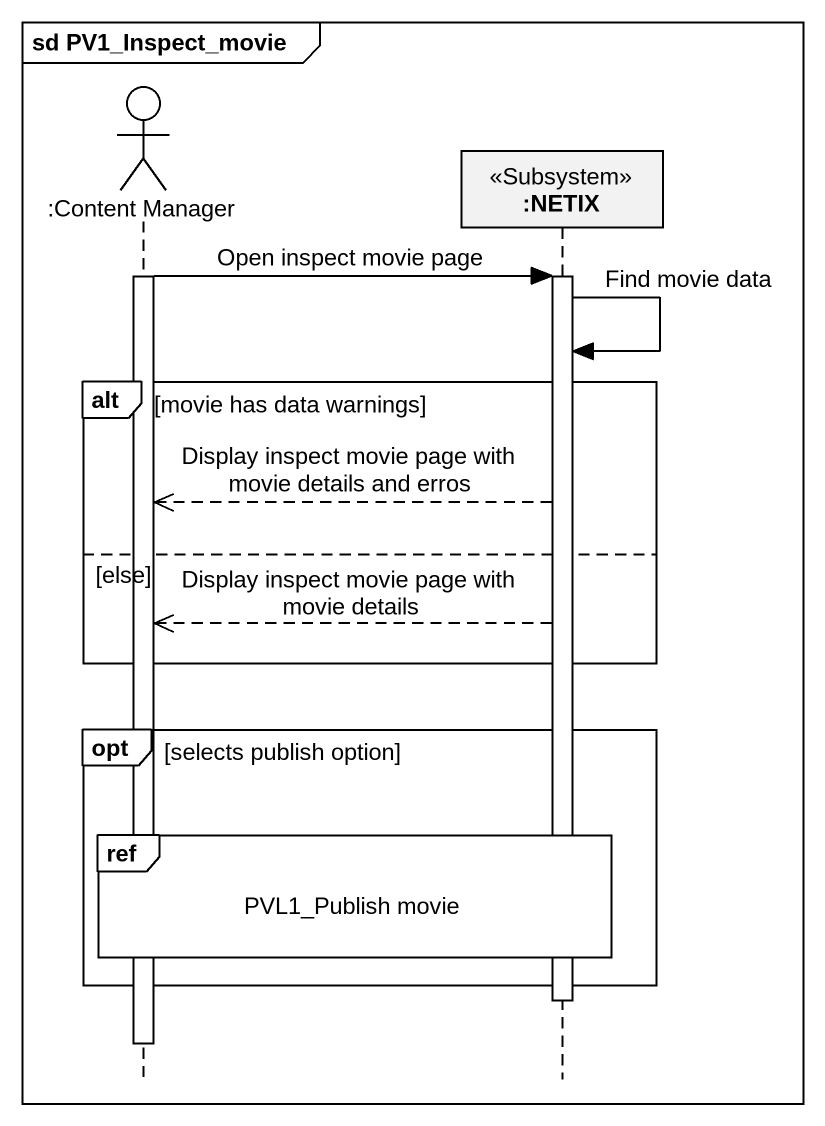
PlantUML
@startuml
mainframe sd PV1_Inspect_movie
hide footbox
actor ":Content Manager" as Content_Manager
participant ":NETIX" as NETIX <<Subsystem>>

activate Content_Manager
Content_Manager -> NETIX : Open inspect movie page
activate NETIX
NETIX -> NETIX : Find movie data
alt movie has data warnings
  NETIX -->> Content_Manager : Display inspect movie page with movie details and erros
else else
  NETIX -->> Content_Manager : Display inspect movie page with movie details
end
opt selects publish option
  ref over Content_Manager, NETIX : PVL1_Publish movie
end
deactivate NETIX
deactivate Content_Manager
@enduml
